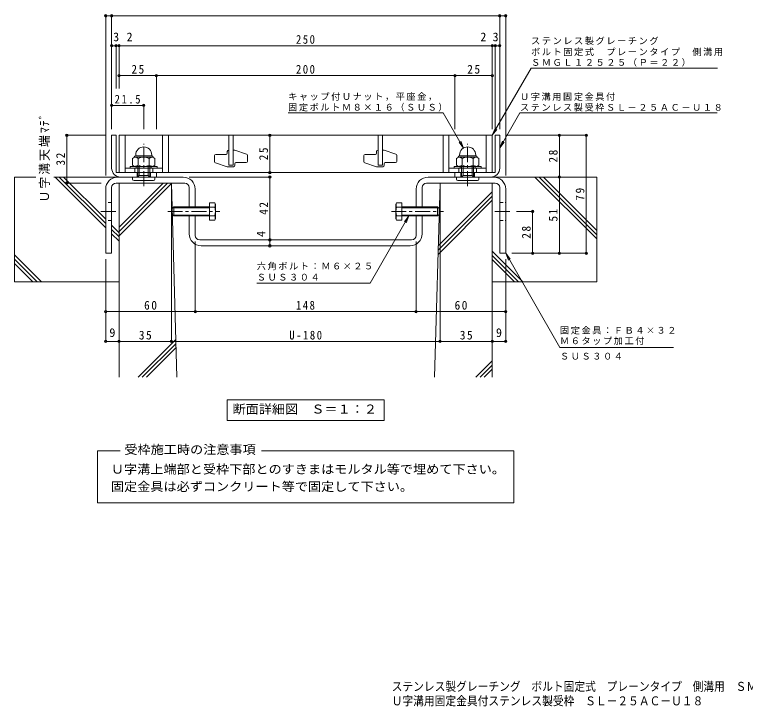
# Model space of a CAD drawing. Units: millimetres at full size. Extents: x -348 to 403, y -392 to 305.
# Drawn here: x -348.2 to 141.4, y -391.8 to 71.4 of the extents above; entities that cross this region are included whole.
import ezdxf
from ezdxf.enums import TextEntityAlignment as Align

# ---------------------------------------------------------------- set-up
doc = ezdxf.new("R2010")
doc.units = ezdxf.units.MM
doc.header["$LTSCALE"] = 2
doc.header["$PDMODE"] = 32
doc.header["$PDSIZE"] = 1.6
doc.linetypes.add('CHAIN1', pattern=[8, 5, -1, 1, -1])
doc.linetypes.add('DASHED1', pattern=[1.8, 1.2, -0.6])
for name, color, linetype, lineweight in [('D-1_躯体', 2, 'Continuous', 9), ('D-2_仕上', 3, 'Continuous', 9), ('D-4_文字', 7, 'Continuous', 9), ('D-5_建具', 7, 'Continuous', 9), ('D-6_間仕切', 6, 'Continuous', 9), ('D-8_ハッチ', 3, 'Continuous', 9), ('D-A_インテリア', 2, 'Continuous', 9), ('D-B_衛生陶器', 2, 'Continuous', 9)]:
    doc.layers.add(name, color=color, linetype=linetype, lineweight=lineweight)
doc.layers.add('F-0_F-0ﾚｲﾔ', color=2, linetype='Continuous')
doc.styles.add('ＭＳ ゴシック', font='')
doc.styles.get('ＭＳ ゴシック').set_extended_font_data('MS Gothic')

msp = doc.modelspace()

# ---------------------------------------------------------------- linework, layer by layer
at = {"layer": 'D-1_躯体'}
for p, q in [((-283.179, -9.422), (-283.179, -31.422)), ((-26.179, -34.222), (-26.179, -9.422)), ((-26.179, -9.422), (-23.179, -9.422)), ((-23.179, -9.422), (-23.179, -31.422)), ((-266.179, -37.422), (-266.179, -34.422)), ((-257.179, -37.422), (-257.179, -34.422)), ((-49.179, -37.422), (-49.179, -34.422)), ((-40.179, -37.422), (-40.179, -34.422))]:
    msp.add_line(p, q, dxfattribs=at)
for points in [[(-280.179, -34.222), (-280.179, -9.422), (-283.179, -9.422)], [(-277.179, -37.422), (-253.179, -37.422), (-253.179, -34.422), (-279.979, -34.422)], [(-29.179, -37.422), (-53.179, -37.422), (-53.179, -34.422), (-26.379, -34.422)]]:
    msp.add_lwpolyline(points, dxfattribs=at)
for centre, radius, start, end in [((-277.179, -31.422), 6, 180, 270), ((-279.979, -34.222), 0.2, 180, 270), ((-29.179, -31.422), 6, 270, 0), ((-26.379, -34.222), 0.2, 270, 0)]:
    msp.add_arc(centre, radius, start, end, dxfattribs=at)
at = {"layer": 'D-2_仕上'}
for p, q in [((-278.179, -34.422), (-278.179, -9.422)), ((-274.179, -34.422), (-274.179, -9.422)), ((-249.179, -34.422), (-249.179, -9.422)), ((-245.179, -34.422), (-245.179, -9.422)), ((-204.679, -29.426), (-204.679, -9.426)), ((-201.679, -9.426), (-201.679, -29.426)), ((-104.679, -29.426), (-104.679, -9.426)), ((-101.679, -9.426), (-101.679, -29.426)), ((-61.179, -9.422), (-61.179, -34.422)), ((-57.179, -9.422), (-57.179, -34.422)), ((-32.179, -9.422), (-32.179, -34.422)), ((-204.879, -19.426), (-204.679, -19.426)), ((-104.879, -19.426), (-104.679, -19.426)), ((-214.179, -27.094), (-214.179, -22.976)), ((-213.379, -22.176), (-206.479, -22.176)), ((-205.679, -21.376), (-205.679, -20.226)), ((-192.179, -22.758), (-192.179, -26.876)), ((-114.179, -27.094), (-114.179, -22.976)), ((-113.379, -22.176), (-106.479, -22.176)), ((-105.679, -21.376), (-105.679, -20.226)), ((-92.179, -22.758), (-92.179, -26.876)), ((-205.679, -30.426), (-213.625, -27.855)), ((-200.679, -28.476), (-200.679, -29.626)), ((-192.979, -27.676), (-199.879, -27.676)), ((-105.679, -30.426), (-113.625, -27.855)), ((-100.679, -28.476), (-100.679, -29.626)), ((-92.979, -27.676), (-99.879, -27.676)), ((-249.179, -31.422), (-274.179, -31.422)), ((-267.679, -34.422), (-267.679, -31.422)), ((-255.679, -34.422), (-255.679, -31.422)), ((-201.479, -30.426), (-205.679, -30.426)), ((-204.679, -29.426), (-201.679, -29.426)), ((-101.479, -30.426), (-105.679, -30.426)), ((-104.679, -29.426), (-101.679, -29.426)), ((-32.179, -31.422), (-57.179, -31.422)), ((-50.679, -34.422), (-50.679, -31.422)), ((-38.679, -34.422), (-38.679, -31.422)), ((-28.179, -34.422), (-278.179, -34.422))]:
    msp.add_line(p, q, dxfattribs=at)
for points in [[(-278.179, -9.422), (-28.179, -9.422), (-28.179, -34.422)], [(-201.679, -19.426), (-200.679, -19.426), (-192.733, -21.996)], [(-101.679, -19.426), (-100.679, -19.426), (-92.733, -21.996)]]:
    msp.add_lwpolyline(points, dxfattribs=at)
for centre, start, end in [((-204.879, -20.226), 90, 180), ((-104.879, -20.226), 90, 180), ((-213.379, -22.976), 90, 180), ((-206.479, -21.376), 270, 0), ((-192.979, -22.758), 0, 72.07208), ((-113.379, -22.976), 90, 180), ((-106.479, -21.376), 270, 0), ((-92.979, -22.758), 0, 72.07208), ((-213.379, -27.094), 180, 252.07208), ((-199.879, -28.476), 90, 180), ((-192.979, -26.876), 270, 0), ((-113.379, -27.094), 180, 252.07208), ((-99.879, -28.476), 90, 180), ((-92.979, -26.876), 270, 0), ((-201.479, -29.626), 270, 0), ((-101.479, -29.626), 270, 0)]:
    msp.add_arc(centre, 0.8, start, end, dxfattribs=at)
at = {"layer": 'D-4_文字'}
for p, q in [((-287.179, 71.178), (-287.179, -36.422)), ((-287.179, 70.578), (-283.179, 70.578)), ((-283.179, 71.178), (-283.179, -5.422)), ((-283.179, 70.578), (-23.179, 70.578)), ((-23.179, 71.178), (-23.179, -5.422)), ((-23.179, 70.578), (-19.179, 70.578)), ((-19.179, 71.178), (-19.179, -36.422)), ((-283.179, 50.578), (-280.179, 50.578)), ((-280.179, 51.178), (-280.179, 22.013)), ((-280.179, 50.578), (-278.179, 50.578)), ((-278.179, 51.178), (-278.179, 22.013)), ((-278.179, 50.578), (-28.179, 50.578)), ((-28.179, 51.178), (-28.179, -5.422)), ((-28.179, 50.578), (-26.179, 50.578)), ((-26.179, 51.178), (-26.179, -5.422)), ((-26.179, 50.578), (-23.179, 50.578)), ((-278.179, 30.578), (-253.179, 30.578)), ((-253.179, 31.178), (-253.179, -5.422)), ((-253.179, 30.578), (-53.179, 30.578)), ((-53.179, 31.178), (-53.179, -5.422)), ((-53.179, 30.578), (-28.179, 30.578)), ((-283.179, 10.578), (-261.679, 10.578)), ((-261.679, 11.178), (-261.679, -5.422)), ((-313.779, -9.422), (-287.179, -9.422)), ((-313.179, -9.422), (-313.179, -41.422)), ((-177.179, -9.422), (-177.179, -34.422)), ((35.421, -9.422), (-19.179, -9.422)), ((16.821, -37.422), (16.821, -9.422)), ((34.821, -88.422), (34.821, -9.422)), ((-176.579, -37.422), (-231.179, -37.422)), ((-177.179, -37.422), (-177.179, -79.422)), ((16.821, -88.422), (16.821, -37.422)), ((-313.779, -41.422), (-290.107, -41.422)), ((-243.179, -148.022), (-243.179, -45.422)), ((-63.179, -148.022), (-63.179, -45.422)), ((-28.179, -148.022), (-28.179, -45.422)), ((-0.579, -60.422), (-11.928, -60.422)), ((-1.179, -88.422), (-1.179, -60.422)), ((-227.179, -128.023), (-227.179, -80.422)), ((-177.179, -79.422), (-177.179, -83.422)), ((-79.179, -128.023), (-79.179, -80.422)), ((-287.179, -148.022), (-287.179, -92.422)), ((-19.179, -148.022), (-19.179, -92.422)), ((35.421, -88.422), (-15.179, -88.422)), ((-287.179, -127.423), (-227.179, -127.423)), ((-227.179, -127.423), (-79.179, -127.423)), ((-79.179, -127.423), (-19.179, -127.423)), ((-287.179, -147.422), (-278.179, -147.422)), ((-278.179, -147.422), (-243.179, -147.422)), ((-243.179, -147.422), (-63.179, -147.422)), ((-63.179, -147.422), (-28.179, -147.422)), ((-28.179, -147.422), (-19.179, -147.422))]:
    msp.add_line(p, q, dxfattribs=at)
for p in [(-287.179, 70.578), (-283.179, 70.578), (-23.179, 70.578), (-19.179, 70.578), (-283.179, 50.578), (-280.179, 50.578), (-278.179, 50.578), (-28.179, 50.578), (-26.179, 50.578), (-23.179, 50.578), (-278.179, 30.578), (-253.179, 30.578), (-53.179, 30.578), (-28.179, 30.578), (-283.179, 10.578), (-261.679, 10.578), (-313.179, -9.422), (-177.179, -9.422), (16.821, -9.422), (34.821, -9.422), (-177.179, -34.422), (-177.179, -37.422), (16.821, -37.422), (-313.179, -41.422), (-1.179, -60.422), (-177.179, -79.422), (-177.179, -83.422), (-1.179, -88.422), (16.821, -88.422), (34.821, -88.422), (-287.179, -127.423), (-227.179, -127.423), (-79.179, -127.423), (-19.179, -127.423), (-287.179, -147.422), (-278.179, -147.422), (-243.179, -147.422), (-63.179, -147.422), (-28.179, -147.422), (-19.179, -147.422)]:
    msp.add_point(p, dxfattribs=at)
at = {"layer": 'D-5_建具'}
for p, q in [((-2.198, 35.578), (122.806, 35.578)), ((-164.96, 5.578), (-60.96, 5.578)), ((-60.96, 5.578), (-47.379, -17.945)), ((-9.611, 5.578), (-23.179, -17.922)), ((-9.611, 5.578), (122.393, 5.578)), ((-28.179, -9.422), (-25.135, -5.455)), ((-47.379, -17.945), (-50.423, -13.978)), ((-47.379, -17.945), (-49.292, -13.326)), ((-23.179, -17.922), (-21.266, -13.302)), ((-23.179, -17.922), (-20.135, -13.955)), ((-83.971, -63.422), (-109.951, -108.422)), ((-83.971, -63.422), (-87.014, -67.388)), ((-83.971, -63.422), (-85.884, -68.041)), ((-19.179, -88.422), (-17.266, -93.041)), ((-185.951, -108.422), (-109.951, -108.422)), ((93.194, -151.422), (17.194, -151.422)), ((-205.779, -186.487), (-100.579, -186.487)), ((-205.779, -186.487), (-205.779, -200.487)), ((-100.579, -186.487), (-100.579, -200.487)), ((-205.779, -200.487), (-100.579, -200.487)), ((-292.637, -220.61), (-277.421, -220.61)), ((-292.637, -255.532), (-292.637, -220.61)), ((-182.707, -220.61), (-13.721, -220.61)), ((-13.721, -220.61), (-13.721, -255.532)), ((-13.721, -255.532), (-292.637, -255.532))]:
    msp.add_line(p, q, dxfattribs=at)
for points in [[(-2.198, 35.578), (-28.179, -9.422), (-26.266, -4.802)], [(17.194, -151.422), (-19.179, -88.422), (-16.135, -92.388)]]:
    msp.add_lwpolyline(points, dxfattribs=at)
at = {"layer": 'D-6_間仕切'}
for p, q in [((-348.179, -37.422), (-348.179, -107.422)), ((-348.179, -37.422), (-334.019, -37.422)), ((-321.838, -37.422), (-280.179, -37.422)), ((-321.064, -37.422), (-287.179, -71.307)), ((-318.235, -37.422), (-287.179, -68.478)), ((-315.407, -37.422), (-287.179, -65.65)), ((41.821, -37.422), (-26.179, -37.422)), ((0.393, -37.422), (41.821, -78.85)), ((3.221, -37.422), (41.821, -76.022)), ((6.05, -37.422), (41.821, -73.193)), ((41.821, -37.422), (41.821, -107.422)), ((-278.179, -41.422), (-278.179, -171.422)), ((-278.179, -73.809), (-245.791, -41.422)), ((-278.179, -70.981), (-248.62, -41.422)), ((-278.179, -41.422), (-243.179, -41.422)), ((-278.179, -76.638), (-243.173, -41.632)), ((-239.568, -171.422), (-243.179, -41.422)), ((-66.79, -171.422), (-63.179, -41.422)), ((-63.179, -41.422), (-28.179, -41.422)), ((-28.179, -41.422), (-28.179, -171.422)), ((-64.346, -83.422), (-28.179, -47.255)), ((-64.507, -89.24), (-28.179, -52.912)), ((-64.426, -86.331), (-28.179, -50.083)), ((-283.179, -69.65), (-278.179, -74.65)), ((-283.179, -72.478), (-278.179, -77.478)), ((-283.179, -75.307), (-278.179, -80.307)), ((-28.179, -86.978), (-7.736, -107.422)), ((-348.179, -89.503), (-330.26, -107.422)), ((-348.179, -92.331), (-333.088, -107.422)), ((-28.179, -89.807), (-10.564, -107.422)), ((-28.179, -92.635), (-13.392, -107.422)), ((-348.179, -95.159), (-335.917, -107.422)), ((-348.179, -107.422), (-278.179, -107.422)), ((41.821, -107.422), (-28.179, -107.422)), ((-265.483, -171.422), (-240.268, -146.207)), ((-262.654, -171.422), (-240.192, -148.959)), ((-259.826, -171.422), (-240.115, -151.711)), ((-39.209, -171.422), (-28.179, -160.392)), ((-36.38, -171.422), (-28.179, -163.22)), ((-33.552, -171.422), (-28.179, -166.049))]:
    msp.add_line(p, q, dxfattribs=at)
at = {"layer": 'D-8_ハッチ'}
for p, q in [((-235.179, -37.422), (-279.179, -37.422)), ((-71.179, -37.422), (-27.179, -37.422)), ((-234.179, -41.422), (-280.179, -41.422)), ((-72.179, -41.422), (-26.179, -41.422)), ((-287.179, -45.422), (-287.179, -88.422)), ((-283.179, -44.422), (-283.179, -88.422)), ((-231.179, -57.422), (-231.179, -44.422)), ((-227.179, -57.422), (-227.179, -45.422)), ((-79.179, -57.422), (-79.179, -45.422)), ((-75.179, -57.422), (-75.179, -44.422)), ((-23.179, -44.422), (-23.179, -88.422)), ((-19.179, -45.422), (-19.179, -88.422)), ((-231.179, -75.422), (-231.179, -63.422)), ((-227.179, -76.422), (-227.179, -63.422)), ((-79.179, -76.422), (-79.179, -63.422)), ((-75.179, -75.422), (-75.179, -63.422)), ((-82.179, -79.422), (-224.179, -79.422)), ((-83.179, -83.422), (-223.179, -83.422)), ((-287.179, -88.422), (-283.179, -88.422)), ((-19.179, -88.422), (-23.179, -88.422))]:
    msp.add_line(p, q, dxfattribs=at)
at = {"layer": 'D-8_ハッチ', "linetype": 'DASHED1'}
for p, q in [((-283.179, -54.422), (-287.179, -54.422)), ((-23.179, -54.422), (-19.179, -54.422)), ((-283.179, -66.422), (-287.179, -66.422)), ((-23.179, -66.422), (-19.179, -66.422))]:
    msp.add_line(p, q, dxfattribs=at)
at = {"layer": 'D-8_ハッチ', "color": 7, "linetype": 'CHAIN1'}
for p, q in [((-290.43, -60.422), (-279.928, -60.422)), ((-26.43, -60.422), (-15.928, -60.422))]:
    msp.add_line(p, q, dxfattribs=at)
at = {"layer": 'D-8_ハッチ'}
for centre, radius, start, end in [((-279.179, -45.422), 8, 90, 180), ((-235.179, -45.422), 8, 0, 90), ((-71.179, -45.422), 8, 90, 180), ((-27.179, -45.422), 8, 0, 90), ((-280.179, -44.422), 3, 90, 180), ((-234.179, -44.422), 3, 0, 90), ((-72.179, -44.422), 3, 90, 180), ((-26.179, -44.422), 3, 0, 90), ((-223.179, -75.422), 8, 180, 270), ((-224.179, -76.422), 3, 180, 270), ((-83.179, -75.422), 8, 270, 0), ((-82.179, -76.422), 3, 270, 0)]:
    msp.add_arc(centre, radius, start, end, dxfattribs=at)
at = {"layer": 'D-A_インテリア'}
for p, q in [((-241.596, -57.422), (-242.596, -58.422)), ((-242.596, -58.422), (-242.596, -62.422)), ((-217.596, -58.022), (-242.196, -58.022)), ((-241.596, -57.422), (-241.596, -63.422)), ((-217.596, -57.422), (-241.596, -57.422)), ((-217.596, -54.648), (-214.1, -54.648)), ((-217.596, -54.648), (-217.596, -66.195)), ((-217.596, -57.535), (-214.1, -57.535)), ((-214.1, -54.648), (-213.596, -55.522)), ((-213.596, -55.522), (-213.596, -65.322)), ((-92.258, -54.648), (-92.762, -55.522)), ((-92.762, -55.522), (-92.762, -65.322)), ((-88.762, -54.648), (-92.258, -54.648)), ((-88.762, -57.535), (-92.258, -57.535)), ((-88.762, -54.648), (-88.762, -66.195)), ((-88.762, -57.422), (-64.762, -57.422)), ((-88.762, -58.022), (-64.162, -58.022)), ((-64.762, -57.422), (-63.762, -58.422)), ((-64.762, -57.422), (-64.762, -63.422)), ((-63.762, -58.422), (-63.762, -62.422)), ((-241.596, -63.422), (-242.596, -62.422)), ((-217.596, -62.822), (-242.196, -62.822)), ((-217.596, -63.422), (-241.596, -63.422)), ((-217.596, -63.308), (-214.1, -63.308)), ((-88.762, -63.308), (-92.258, -63.308)), ((-88.762, -62.822), (-64.162, -62.822)), ((-88.762, -63.422), (-64.762, -63.422)), ((-64.762, -63.422), (-63.762, -62.422)), ((-217.596, -66.195), (-214.1, -66.195)), ((-214.1, -66.195), (-213.596, -65.322)), ((-92.258, -66.195), (-92.762, -65.322)), ((-88.762, -66.195), (-92.258, -66.195))]:
    msp.add_line(p, q, dxfattribs=at)
at = {"layer": 'D-A_インテリア', "color": 7, "linetype": 'CHAIN1'}
for p, q in [((-245.596, -60.422), (-210.596, -60.422)), ((-95.762, -60.422), (-60.762, -60.422))]:
    msp.add_line(p, q, dxfattribs=at)
at = {"layer": 'D-A_インテリア'}
for centre, radius, start, end in [((-216.6, -56.092), 2.887, 330.00001, 29.99999), ((-222.11, -60.422), 8.514, 340.18087, 19.81913), ((-84.248, -60.422), 8.514, 160.18087, 199.81913), ((-89.758, -56.092), 2.887, 150.00001, 209.99999), ((-216.6, -64.752), 2.887, 330.00001, 29.99999), ((-89.758, -64.752), 2.887, 150.00001, 209.99999)]:
    msp.add_arc(centre, radius, start, end, dxfattribs=at)
at = {"layer": 'D-B_衛生陶器', "color": 7, "linetype": 'CHAIN1'}
for p, q in [((-261.679, -43.504), (-261.679, -15.096)), ((-44.679, -43.504), (-44.679, -15.096))]:
    msp.add_line(p, q, dxfattribs=at)
at = {"layer": 'D-B_衛生陶器'}
for p, q in [((-267.881, -24.122), (-269.185, -24.874)), ((-268.079, -24.122), (-268.079, -24.236)), ((-255.477, -24.122), (-267.881, -24.122)), ((-267.079, -23.122), (-267.079, -22.622)), ((-256.279, -23.122), (-267.079, -23.122)), ((-256.279, -23.122), (-256.279, -22.622)), ((-255.477, -24.122), (-254.173, -24.874)), ((-255.279, -24.122), (-255.279, -24.236)), ((-50.881, -24.122), (-52.185, -24.874)), ((-51.079, -24.122), (-51.079, -24.236)), ((-38.477, -24.122), (-50.881, -24.122)), ((-50.079, -23.122), (-50.079, -22.622)), ((-39.279, -23.122), (-50.079, -23.122)), ((-39.279, -23.122), (-39.279, -22.622)), ((-38.477, -24.122), (-37.173, -24.874)), ((-38.279, -24.122), (-38.279, -24.236)), ((-269.185, -24.874), (-269.185, -29.469)), ((-265.432, -24.874), (-265.432, -29.469)), ((-257.926, -24.874), (-257.926, -29.469)), ((-254.173, -24.874), (-254.173, -29.469)), ((-52.185, -24.874), (-52.185, -29.469)), ((-48.432, -24.874), (-48.432, -29.469)), ((-40.926, -24.874), (-40.926, -29.469)), ((-37.173, -24.874), (-37.173, -29.469)), ((-270.679, -30.222), (-252.679, -30.222)), ((-267.881, -30.222), (-269.185, -29.469)), ((-266.679, -30.222), (-266.679, -31.422)), ((-265.679, -37.422), (-265.679, -30.222)), ((-264.679, -36.422), (-264.679, -30.222)), ((-258.679, -36.422), (-258.679, -30.222)), ((-257.679, -37.422), (-257.679, -30.222)), ((-256.679, -30.222), (-256.679, -31.422)), ((-255.477, -30.222), (-254.173, -29.469)), ((-53.679, -30.222), (-35.679, -30.222)), ((-50.881, -30.222), (-52.185, -29.469)), ((-49.679, -30.222), (-49.679, -31.422)), ((-48.679, -37.422), (-48.679, -30.222)), ((-47.679, -36.422), (-47.679, -30.222)), ((-41.679, -36.422), (-41.679, -30.222)), ((-40.679, -37.422), (-40.679, -30.222)), ((-39.679, -30.222), (-39.679, -31.422)), ((-38.477, -30.222), (-37.173, -29.469)), ((-269.179, -38.722), (-269.179, -37.422)), ((-265.679, -37.422), (-264.679, -36.422)), ((-264.679, -36.422), (-258.679, -36.422)), ((-257.679, -37.422), (-258.679, -36.422)), ((-254.179, -38.722), (-254.179, -37.422)), ((-52.179, -38.722), (-52.179, -37.422)), ((-48.679, -37.422), (-47.679, -36.422)), ((-47.679, -36.422), (-41.679, -36.422)), ((-40.679, -37.422), (-41.679, -36.422)), ((-37.179, -38.722), (-37.179, -37.422)), ((-268.179, -39.722), (-255.179, -39.722)), ((-51.179, -39.722), (-38.179, -39.722))]:
    msp.add_line(p, q, dxfattribs=at)
for points in [[(-252.679, -30.222), (-252.679, -31.422), (-270.679, -31.422), (-270.679, -30.222)], [(-35.679, -30.222), (-35.679, -31.422), (-53.679, -31.422), (-53.679, -30.222)]]:
    msp.add_lwpolyline(points, dxfattribs=at)
for centre, radius, start, end in [((-261.679, -22.622), 5.4, 0, 180), ((-44.679, -22.622), 5.4, 0, 180), ((-267.079, -24.122), 1, 90, 180), ((-267.881, -28.485), 4.363, 55.84651, 90.00017), ((-261.679, -33.856), 9.734, 67.32404, 112.67596), ((-255.477, -28.485), 4.363, 89.99983, 124.15349), ((-256.279, -24.122), 1, 0, 90), ((-50.079, -24.122), 1, 90, 180), ((-50.881, -28.485), 4.363, 55.84651, 90.00017), ((-44.679, -33.856), 9.734, 67.32404, 112.67596), ((-38.477, -28.485), 4.363, 89.99983, 124.15349), ((-39.279, -24.122), 1, 0, 90), ((-267.881, -25.859), 4.363, 269.99983, 304.15349), ((-261.679, -20.487), 9.734, 247.32404, 292.67596), ((-255.477, -25.859), 4.363, 235.84651, 270.00017), ((-50.881, -25.859), 4.363, 269.99983, 304.15349), ((-44.679, -20.487), 9.734, 247.32404, 292.67596), ((-38.477, -25.859), 4.363, 235.84651, 270.00017), ((-268.179, -38.722), 1, 180, 270), ((-255.179, -38.722), 1, 270, 0), ((-51.179, -38.722), 1, 180, 270), ((-38.179, -38.722), 1, 270, 0)]:
    msp.add_arc(centre, radius, start, end, dxfattribs=at)

# ---------------------------------------------------------------- texts
at = {"layer": 'D-4_文字', "color": 2, "style": 'ＭＳ ゴシック'}
for s, p in [('3', (-282.159, 51.778)), ('2', (-273.146, 51.778)), ('2', (-36.177, 51.778)), ('3', (-27.944, 51.778)), ('9', (-284.679, -146.222)), ('9', (-25.679, -146.222))]:
    msp.add_text(s, height=5.865, dxfattribs=at).set_placement(p, align=Align.BOTTOM_LEFT)
msp.add_text('4', height=5.865, rotation=90, dxfattribs=at).set_placement((-178.379, -77.509), align=Align.BOTTOM_LEFT)
at = {"layer": 'D-4_文字', "color": 2, "char_height": 5.865, "attachment_point": 7, "style": 'ＭＳ ゴシック'}
for s, insert in [('\\T1.27;\\W0.9;250', (-159.679, 51.778)), ('\\T1.27;\\W0.95;25', (-269.929, 31.778)), ('\\T1.27;\\W0.9;200', (-159.679, 31.778)), ('\\T1.27;\\W0.95;25', (-44.929, 31.778)), ('\\T1.28;\\W0.9;21.5', (-281.179, 11.778)), ('\\T1.27;\\W0.95;60', (-261.429, -126.223)), ('\\T1.27;\\W0.9;148', (-159.679, -126.223)), ('\\T1.27;\\W0.95;60', (-53.429, -126.223)), ('\\T1.27;\\W0.95;35', (-264.929, -146.222)), ('\\T1.28;\\W0.9;U-180', (-164.179, -146.222)), ('\\T1.27;\\W0.95;35', (-49.929, -146.222))]:
    msp.add_mtext(s, dxfattribs=dict(at, insert=insert))
at = {"layer": 'D-4_文字', "color": 2, "char_height": 5.865, "attachment_point": 7, "rotation": 90, "style": 'ＭＳ ゴシック'}
for s, insert in [('\\T1.16;Ｕ字溝天端ﾏﾃﾞ', (-324.503, -54.422)), ('\\T1.27;\\W0.95;25', (-178.379, -26.172)), ('\\T1.27;\\W0.95;28', (15.621, -27.672)), ('\\T1.27;\\W0.95;32', (-314.379, -29.672)), ('\\T1.27;\\W0.95;79', (33.621, -53.172)), ('\\T1.27;\\W0.95;42', (-178.379, -62.672)), ('\\T1.27;\\W0.95;51', (15.621, -67.172)), ('\\T1.27;\\W0.95;28', (-2.379, -78.672))]:
    msp.add_mtext(s, dxfattribs=dict(at, insert=insert))
at = {"layer": 'D-5_建具', "color": 2, "style": 'ＭＳ ゴシック', "width": 1.1}
for s, p in [('断面詳細図\u3000Ｓ＝１：２', (-202.179, -197.487)), ('受枠施工時の注意事項', (-274.643, -224.579)), ('Ｕ字溝上端部と受枠下部とのすきまはモルタル等で埋めて下さい。', (-283.643, -237.72)), ('固定金具は必ずコンクリート等で固定して下さい。', (-283.643, -249.38))]:
    msp.add_text(s, height=5.865, dxfattribs=at).set_placement(p, align=Align.BOTTOM_LEFT)
at = {"layer": 'D-5_建具', "char_height": 4.399, "attachment_point": 7, "style": 'ＭＳ ゴシック'}
for s, insert in [('\\T1.17;ステンレス製グレーチング', (-2.194, 51.077)), ('\\T1.17;ボルト固定式\u3000プレーンタイプ\u3000側溝用', (-2.194, 43.68)), ('\\T1.17;ＳＭＧＬ１２５２５（Ｐ＝２２）', (-2.194, 36.53)), ('\\T1.17;キャップ付Ｕナット，平座金，', (-164.96, 13.68)), ('\\T1.17;Ｕ字溝用固定金具付', (-9.607, 13.68)), ('\\T1.17;固定ボルトＭ８×１６（ＳＵＳ）', (-164.96, 6.53)), ('\\T1.17;ステンレス製受枠ＳＬ－２５ＡＣ－Ｕ１８', (-9.607, 6.53)), ('\\T1.17;六角ボルト：Ｍ６×２５', (-185.951, -99.755)), ('\\T1.17;ＳＵＳ３０４', (-185.951, -106.755)), ('\\T1.17;固定金具：ＦＢ４×３２', (17.194, -142.755)), ('\\T1.17;Ｍ６タップ加工付', (17.194, -149.755)), ('\\T1.17;ＳＵＳ３０４', (17.194, -159.642))]:
    msp.add_mtext(s, dxfattribs=dict(at, insert=insert))
at = {"layer": 'F-0_F-0ﾚｲﾔ', "style": 'ＭＳ ゴシック', "width": 0.9}
for s, p in [('ステンレス製グレーチング\u3000ボルト固定式\u3000プレーンタイプ\u3000側溝用\u3000ＳＭＧＬ\u3000１２５２５（Ｐ＝２２）', (-95.565, -383.172)), ('Ｕ字溝用固定金具付ステンレス製受枠\u3000ＳＬ－２５ＡＣ－Ｕ１８', (-95.565, -392.863))]:
    msp.add_text(s, height=5.865, dxfattribs=at).set_placement(p, align=Align.BOTTOM_LEFT)

doc.saveas('drawing.dxf')
